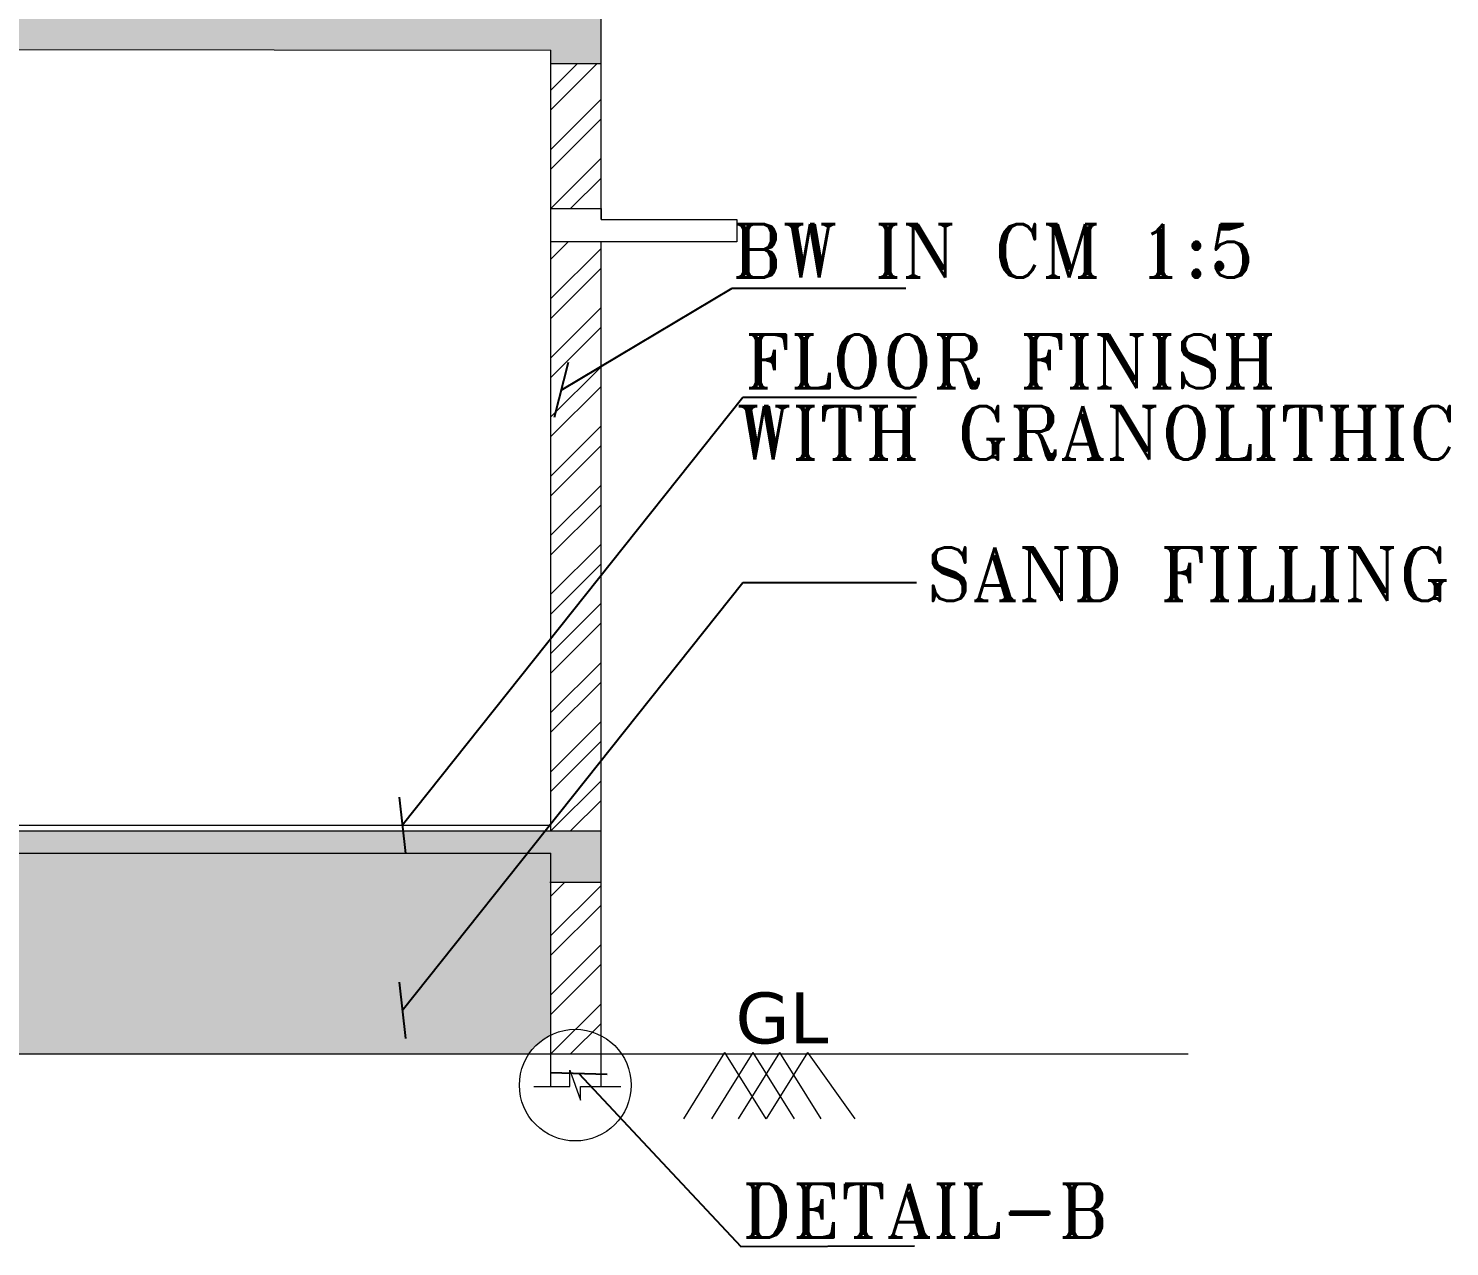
# Model space of a CAD drawing. Header units: metres. Extents: x 1610 to 5629, y 732 to 3974.
# Drawn here: x 1656.9 to 1663.28, y 901.91 to 907.37 of the extents above; entities that cross this region are included whole.
import ezdxf
from ezdxf.enums import TextEntityAlignment as Align

# ---------------------------------------------------------------- set-up
doc = ezdxf.new("R2010")
doc.units = ezdxf.units.M
doc.header["$MEASUREMENT"] = 0
doc.layers.get('0').update_dxf_attribs({"lineweight": 0})
doc.styles.get("Standard").update_dxf_attribs({"font": 'verdana.ttf', "height": 0.23})
doc.styles.add('STYLE2', font='romant.shx', dxfattribs={"width": 0.8, "height": 4})
doc.dimstyles.get("Standard").update_dxf_attribs({"dimscale": 0, "dimtxt": 0.18, "dimasz": 0.18, "dimexe": 0.18, "dimexo": 0.0625, "dimgap": 0.09, "dimtad": 1, "dimtoh": 1, "dimzin": 0, "dimdsep": 46, "dimtxsty": 'Standard', "dimblk": 'OBLIQUE', "dimcen": 0.09, "dimse1": 1, "dimse2": 1, "dimadec": 0, "dimazin": 0, "dimtfac": 1, "dimtofl": 0, "dimtmove": 0, "dimatfit": 3, "dimldrblk": 'OBLIQUE', "dimfxl": 0, "dimtolj": 1, "dimtzin": 0, "dimarcsym": 0})

# ---------------------------------------------------------------- blocks, each defined once
blk = doc.blocks.new('_Oblique')
at = {"color": 0, "linetype": 'ByBlock', "lineweight": -2}
blk.add_line((-0.5, -0.5), (0.5, 0.5), dxfattribs=at)

msp = doc.modelspace()

# ---------------------------------------------------------------- hatches: boundary and pattern name
h = msp.add_hatch()
h.set_pattern_fill('AR-CONC', scale=0.05, style=0)
h.set_pattern_definition([(50, (1639.4719, 907.2144), (0.35863, -0.031376), [0.0375, -0.4125]), (355, (1639.4719, 907.2144), (-0.069376, 0.376096), [0.03, -0.33]), (100.4514, (1639.50178, 907.21177), (0.2892547, 0.34472), [0.03187, -0.350571]), (46.1842, (1639.4719, 907.3144), (0.533621, -0.0827595), [0.05625, -0.61875]), (96.6356, (1639.51636, 907.3075), (0.467331, 0.487059), [0.047805, -0.525857]), (351.1842, (1639.4719, 907.3144), (0.467331, 0.48706), [0.045, -0.495]), (21, (1639.5219, 907.2894), (0.2984535, -0.2013094), [0.0375, -0.4125]), (326, (1639.5219, 907.2894), (0.121658, 0.362575), [0.03, -0.33]), (71.4514, (1639.54676, 907.2726), (0.4201113, 0.161265), [0.03187, -0.350571]), (37.5, (1639.47189, 907.21439), (0.0060799, 0.1664469), [0, -0.326, 0, -0.335, 0, -0.33125]), (7.5, (1639.47189, 907.21439), (0.1315348, 0.1972059), [0, -0.191, 0, -0.3185, 0, -0.12625]), (327.5, (1639.36039, 907.21439), (0.2669112, -0.0112774), [0, -0.125, 0, -0.39, 0, -0.5175]), (317.5, (1639.3104, 907.21439), (0.291593, 0.0500525), [0, -0.1625, 0, -0.259, 0, -0.3675])])
h.paths.add_polyline_path([(1659.4719, 907.4444), (1639.4719, 907.4444), (1639.4719, 907.2144), (1639.7019, 907.2144), (1639.7019, 907.299), (1659.2469, 907.274), (1659.2469, 907.2144), (1659.4719, 907.2144)])
h = msp.add_hatch()
h.set_pattern_fill('ANSI32', scale=0.5, style=0)
h.set_pattern_definition([(45, (1659.24689, 906.56425), (-0.13258, 0.13258), []), (45, (1659.33528, 906.56425), (-0.13258, 0.13258), [])])
h.paths.add_polyline_path([(1659.4719, 907.2144), (1659.2469, 907.2144), (1659.2469, 906.5643), (1659.4719, 906.5643)])
h = msp.add_hatch()
h.set_pattern_fill('ANSI32', scale=0.5, style=0)
h.set_pattern_definition([(45, (1659.24689, 903.77366), (-0.132583, 0.132583), []), (45, (1659.33528, 903.77366), (-0.132583, 0.132583), [])])
h.paths.add_polyline_path([(1659.4719, 906.4151), (1659.2469, 906.4151), (1659.2469, 903.7737), (1659.4719, 903.7737)])
h = msp.add_hatch()
h.set_pattern_fill('AR-CONC', scale=0.05, style=0)
h.set_pattern_definition([(50, (1639.4719, 903.54366), (0.35863, -0.031376), [0.0375, -0.4125]), (355, (1639.4719, 903.54366), (-0.069376, 0.376096), [0.03, -0.33]), (100.4514, (1639.50178, 903.54105), (0.2892547, 0.34472), [0.03187, -0.350571]), (46.1842, (1639.4719, 903.64366), (0.533621, -0.0827595), [0.05625, -0.61875]), (96.6356, (1639.51636, 903.63677), (0.467331, 0.487059), [0.047805, -0.525857]), (351.1842, (1639.4719, 903.64366), (0.467331, 0.48706), [0.045, -0.495]), (21, (1639.5219, 903.61866), (0.2984535, -0.2013094), [0.0375, -0.4125]), (326, (1639.5219, 903.61866), (0.121658, 0.362575), [0.03, -0.33]), (71.4514, (1639.54676, 903.6019), (0.4201113, 0.161265), [0.03187, -0.350571]), (37.5, (1639.47189, 903.54366), (0.0060799, 0.1664469), [0, -0.326, 0, -0.335, 0, -0.33125]), (7.5, (1639.47189, 903.54366), (0.1315348, 0.1972059), [0, -0.191, 0, -0.3185, 0, -0.12625]), (327.5, (1639.36039, 903.54366), (0.2669112, -0.0112774), [0, -0.125, 0, -0.39, 0, -0.5175]), (317.5, (1639.3104, 903.54366), (0.291593, 0.0500525), [0, -0.1625, 0, -0.259, 0, -0.3675])])
h.paths.add_polyline_path([(1659.4719, 903.7737), (1639.4719, 903.7737), (1639.4719, 903.5437), (1639.7019, 903.5437), (1639.7019, 903.6737), (1659.2469, 903.6737), (1659.2469, 903.5437), (1659.4719, 903.5437)])
h = msp.add_hatch()
h.set_pattern_fill('AR-SAND', scale=0.2, style=0)
h.set_pattern_definition([(37.5, (1639.7019, 902.77366), (-0.0125987, 0.385365), [0, -0.304, 0, -0.34, 0, -0.325]), (7.5, (1639.7019, 902.77366), (0.353955, 0.564429), [0, -0.164, 0, -0.274, 0, -0.105]), (327.5, (1639.4559, 902.77366), (0.6228284, 0.001132), [0, -0.1, 0, -0.36, 0, -0.47]), (317.5, (1639.4559, 902.77366), (0.601225, 0.175535), [0, -0.05, 0, -0.236, 0, -0.27])])
h.paths.add_polyline_path([(1639.7019, 903.6737), (1639.7019, 902.8529, -0.119025), (1639.7887, 902.7737), (1659.1488, 902.7737, -0.131883), (1659.2469, 902.8587), (1659.2469, 903.6737)])
h = msp.add_hatch()
h.set_pattern_fill('ANSI32', scale=0.5, style=0)
h.set_pattern_definition([(45, (1659.24689, 902.77366), (-0.132583, 0.132583), []), (45, (1659.33528, 902.77366), (-0.132583, 0.132583), [])])
h.paths.add_polyline_path([(1659.4719, 903.5437), (1659.2469, 903.5437), (1659.2469, 902.7737), (1659.4719, 902.7737)])

# ---------------------------------------------------------------- linework, layer by layer
at = {"color": 7}
for p, q in [((1659.4719, 906.5151), (1659.4719, 909.8197)), ((1639.7019, 907.299), (1659.2469, 907.274)), ((1659.2469, 903.7737), (1659.2469, 907.274)), ((1659.2469, 907.2144), (1659.4719, 907.2144)), ((1659.2469, 906.5643), (1659.4719, 906.5643)), ((1659.4719, 906.5643), (1659.4719, 906.5151)), ((1659.4719, 906.5151), (1660.0819, 906.5151)), ((1660.0819, 906.5151), (1660.0819, 906.4151)), ((1660.0819, 906.4151), (1659.2469, 906.4151)), ((1659.4719, 902.6273), (1659.4719, 906.4151)), ((1639.4719, 903.7737), (1659.4719, 903.7737)), ((1639.7019, 903.7987), (1659.2469, 903.7987)), ((1639.7019, 903.6737), (1659.2469, 903.6737)), ((1659.2469, 902.6273), (1659.2469, 903.6737)), ((1659.2419, 903.5437), (1659.4719, 903.5437)), ((1639.4719, 902.7737), (1659.4719, 902.7737)), ((1659.4719, 902.7737), (1662.1056, 902.7737)), ((1660.0265, 902.7792, -0.8749), (1659.8413, 902.4828, -0.8749)), ((1660.1525, 902.7792, -0.8749), (1659.9672, 902.4828, -0.8749)), ((1660.0265, 902.7792, -0.8749), (1660.2117, 902.4828, -0.8749)), ((1660.2723, 902.7792, -0.8749), (1660.0871, 902.4828, -0.8749)), ((1660.1525, 902.7792, -0.8749), (1660.3377, 902.4828, -0.8749)), ((1660.3982, 902.7792, -0.8749), (1660.213, 902.4828, -0.8749)), ((1660.2723, 902.7792, -0.8749), (1660.4575, 902.4828, -0.8749)), ((1660.3982, 902.7792, -0.8749), (1660.61, 902.4828, -0.8749))]:
    msp.add_line(p, q, dxfattribs=at)
at = {"color": 7, "ltscale": 0.25}
for p, q in [((1659.3322, 902.6273), (1659.3322, 902.7006)), ((1659.3322, 902.7006), (1659.3803, 902.5663)), ((1659.1708, 902.6273), (1659.3322, 902.6273)), ((1659.3803, 902.6273), (1659.5603, 902.6273)), ((1659.3803, 902.5663), (1659.3803, 902.6273))]:
    msp.add_line(p, q, dxfattribs=at)
msp.add_circle((1659.3563, 902.6335), 0.2504, dxfattribs=at)

# ---------------------------------------------------------------- texts
at = {"color": 7, "style": 'STYLE2'}
for s, p in [('BW IN CM 1:5', (1660.0598, 906.2544, -102.629)), ('FLOOR FINISH ', (1660.1158, 905.7593)), ('WITH GRANOLITHIC', (1660.0797, 905.4384)), ('SAND FILLING', (1660.9306, 904.8048)), ('DETAIL-B', (1660.1036, 901.9507))]:
    msp.add_text(s, height=0.24, dxfattribs=at).set_placement(p)
at = {"color": 7}
msp.add_text('GL', height=0.22841, dxfattribs=at).set_placement((1660.2837, 902.8208, -0.4863), align=Align.CENTER)

# ---------------------------------------------------------------- leaders
at = {"color": 7, "ltscale": 2}
for points in [[(1659.2927, 905.75, -102.629), (1660.0598, 906.2064, -102.629), (1660.8388, 906.2064, -102.629)], [(1658.5801, 903.7987), (1660.1088, 905.7178), (1660.8877, 905.7178)], [(1658.5801, 902.9687), (1660.1088, 904.8878), (1660.8877, 904.8878)]]:
    msp.add_leader(points, dimstyle='Standard', override={"dimscale": 1, "dimtxt": 0.24, "dimgap": 0, "dimtad": 0, "dimtxsty": 'STYLE2'}, dxfattribs=at)
at = {"color": 7, "ltscale": 0.25}
msp.add_leader([(1659.3723, 902.6852), (1660.0988, 901.9098), (1660.8777, 901.9132)], dimstyle='Standard', override={"dimscale": 1, "dimtxt": 0.24, "dimgap": 0, "dimtad": 0, "dimtxsty": 'STYLE2'}, dxfattribs=at)

doc.saveas('drawing.dxf')
